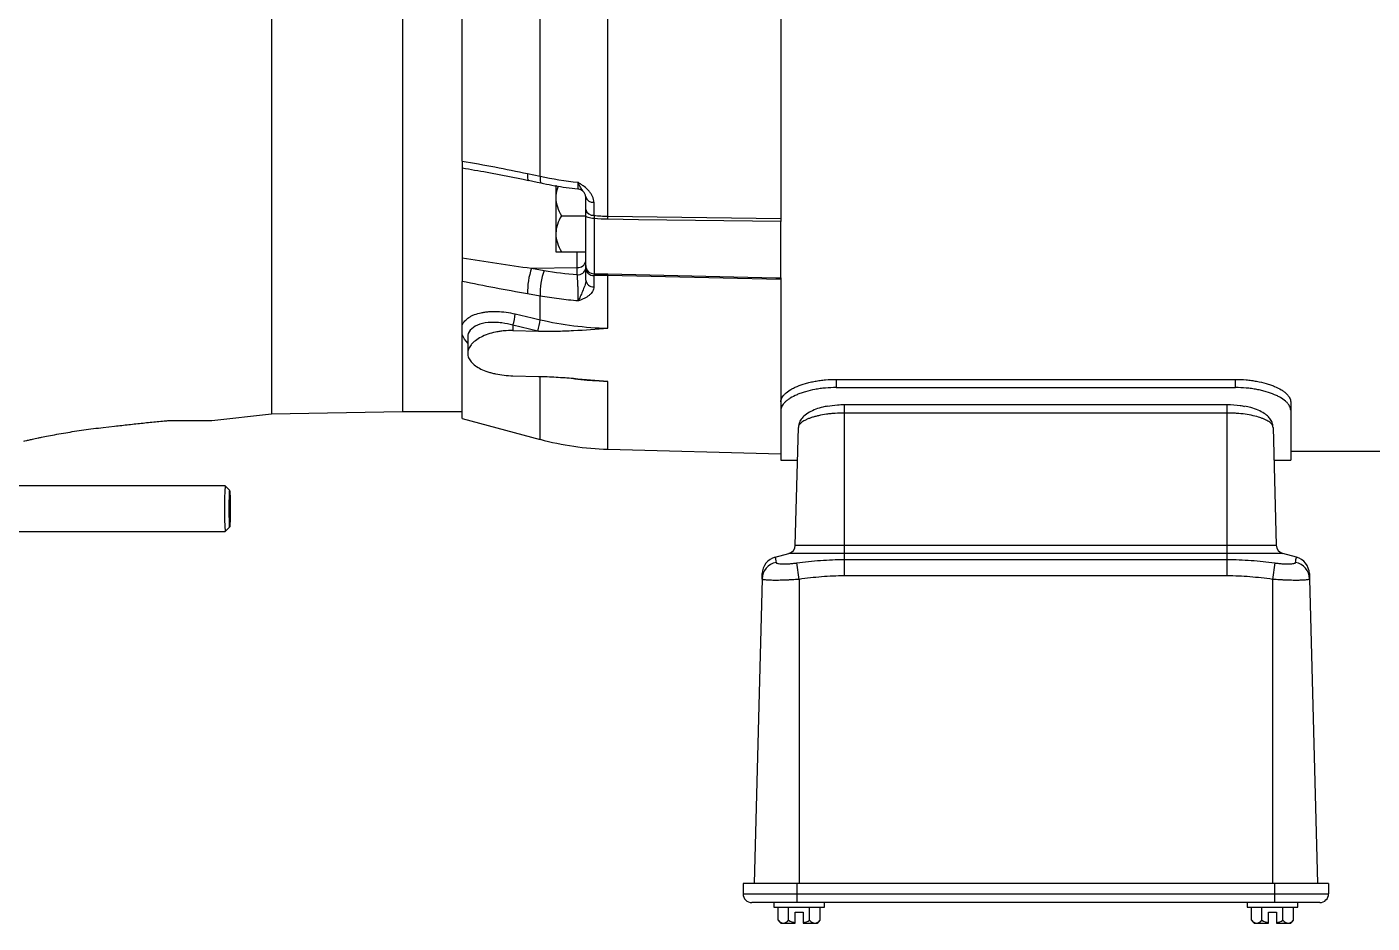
# Paper-space layout '_Top' of a CAD drawing. Header units: inches. Extents: x -17.7 to 12.2, y -8 to 5.1.
# Drawn here: x -11.02 to -1.79, y -8 to -1.84 of the extents above; entities that cross this region are included whole.
import ezdxf

# ---------------------------------------------------------------- set-up
doc = ezdxf.new("R2010")
doc.units = ezdxf.units.IN
doc.header["$MEASUREMENT"] = 0

psp = doc.layouts.new('_Top')

# ---------------------------------------------------------------- linework, layer by layer
at = {"color": 7, "linetype": 'Continuous', "lineweight": 25}
for p, q in [((-5.844, 3.1594), (-5.844, -3.1594)), ((-8.032, -2.765), (-8.032, 1.107)), ((-7.4974, -2.8685), (-7.4974, 0.8532)), ((-7.0321, -3.1434), (-7.0321, 0.8708)), ((-9.3418, -1.7148), (-9.3418, -4.5)), ((-8.032, -2.8107), (-8.032, -3.4941)), ((-7.5834, -2.8502), (-7.4974, -2.8685)), ((-7.389, -2.9293), (-7.389, -3.3868)), ((-7.184, -3.0969), (-7.184, -3.0089)), ((-7.1285, -3.0474), (-7.1285, -3.1365)), ((-7.3508, -3.1396), (-7.184, -3.1396)), ((-7.184, -3.4811), (-7.184, -3.1399)), ((-7.1256, -3.1584), (-7.1256, -3.5382)), ((-7.0321, -3.1434), (-5.844, -3.1594)), ((-5.844, -3.5665), (-5.844, -3.1796)), ((-7.3508, -3.3868), (-7.184, -3.3868)), ((-7.2424, -3.5442), (-7.2424, -3.3868)), ((-7.5555, -3.5), (-7.2424, -3.4942)), ((-7.5555, -3.5), (-7.4695, -3.515)), ((-7.184, -3.5815), (-7.184, -3.5057)), ((-8.032, -3.8901), (-8.032, -3.5903)), ((-7.1285, -3.5505), (-7.1285, -3.6273)), ((-5.844, -3.5783), (-7.0321, -3.5509)), ((-7.0321, -3.9121), (-7.0321, -3.5509)), ((-5.844, -3.5783), (-5.844, -4.8182)), ((-7.4974, -3.6914), (-7.5834, -3.6764)), ((-7.4974, -3.8534), (-7.4974, -3.6914)), ((-8.032, -4.5316), (-8.032, -3.9581)), ((-7.513, -3.9312), (-7.684, -3.8914)), ((-7.684, -3.8914), (-7.684, -3.9284)), ((-7.684, -3.9284), (-7.5078, -3.9324)), ((-7.994, -3.9732), (-7.994, -4.0852)), ((-7.684, -4.2384), (-7.5078, -4.2424)), ((-5.464, -4.2633), (-5.464, -4.3194)), ((-5.464, -4.2633), (-2.724, -4.2633)), ((-5.464, -4.3194), (-2.724, -4.3194)), ((-2.724, -4.3194), (-2.724, -4.2633)), ((-2.344, -4.4175), (-2.344, -4.8182)), ((-9.7517, -4.545), (-9.3418, -4.5)), ((-9.3418, -4.5), (-8.442, -4.4843)), ((-8.442, -4.4843), (-8.032, -4.4843)), ((-5.409, -4.4361), (-5.409, -5.6127)), ((-5.409, -4.4361), (-2.779, -4.4361)), ((-2.779, -4.4944), (-5.409, -4.4944)), ((-2.779, -5.6127), (-2.779, -4.4361)), ((-10.4966, -4.5931), (-10.4191, -4.5843)), ((-8.032, -4.5316), (-7.4974, -4.6749)), ((-5.7451, -5.4022), (-5.7239, -4.5927)), ((-2.4641, -4.5927), (-2.4429, -5.4022)), ((-7.0321, -4.7423), (-5.844, -4.7735)), ((-2.344, -4.7555), (5.844, -4.7555)), ((-5.844, -4.8182), (-5.7298, -4.8182)), ((-2.4582, -4.8182), (-2.344, -4.8182)), ((-9.6596, -4.995), (-11.8179, -4.995)), ((-9.6285, -5.026), (-9.6595, -4.9951)), ((-11.8179, -5.3075), (-9.6596, -5.3075)), ((-9.6595, -5.3074), (-9.6285, -5.2765)), ((-5.7451, -5.4022), (-2.4429, -5.4022)), ((-5.8835, -5.4838), (-5.7895, -5.4586)), ((-2.3985, -5.4586), (-5.7895, -5.4586)), ((-5.719, -5.6364), (-5.7353, -5.5236)), ((-5.409, -5.5), (-2.779, -5.5)), ((-2.4527, -5.5236), (-2.469, -5.6364)), ((-2.3045, -5.4838), (-2.3985, -5.4586)), ((-5.9734, -5.6327), (-6.0282, -7.7254)), ((-2.779, -5.6127), (-5.409, -5.6127)), ((-2.2146, -5.6327), (-2.1598, -7.7254)), ((-5.719, -5.6364), (-5.719, -7.7254)), ((-2.469, -5.6364), (-2.469, -7.7254)), ((-2.084, -7.7254), (-6.104, -7.7254)), ((-6.104, -7.7254), (-6.104, -7.7954)), ((-5.734, -7.7254), (-5.734, -7.8554)), ((-2.454, -7.7254), (-2.454, -7.8554)), ((-2.084, -7.7254), (-2.084, -7.7954)), ((-6.104, -7.7954), (-2.084, -7.7954)), ((-2.144, -7.8554), (-6.044, -7.8554)), ((-5.893, -7.8554), (-5.893, -7.8864)), ((-5.893, -7.8864), (-5.545, -7.8864)), ((-5.8633, -7.9765), (-5.8633, -7.8864)), ((-5.7912, -7.9765), (-5.7912, -7.8864)), ((-5.746, -7.9224), (-5.692, -7.9224)), ((-5.746, -7.9964), (-5.746, -7.9224)), ((-5.692, -7.9224), (-5.692, -7.9964)), ((-5.6468, -7.9765), (-5.6468, -7.8864)), ((-5.5747, -7.9765), (-5.5747, -7.8864)), ((-5.545, -7.8864), (-5.545, -7.8554)), ((-2.643, -7.8554), (-2.643, -7.8864)), ((-2.643, -7.8864), (-2.295, -7.8864)), ((-2.6133, -7.9765), (-2.6133, -7.8864)), ((-2.5412, -7.9765), (-2.5412, -7.8864)), ((-2.496, -7.9224), (-2.442, -7.9224)), ((-2.496, -7.9964), (-2.496, -7.9224)), ((-2.442, -7.9224), (-2.442, -7.9964)), ((-2.3968, -7.9765), (-2.3968, -7.8864)), ((-2.3247, -7.9765), (-2.3247, -7.8864)), ((-2.295, -7.8864), (-2.295, -7.8554)), ((-5.844, -7.9964), (-5.746, -7.9964)), ((-5.692, -7.9964), (-5.594, -7.9964)), ((-2.594, -7.9964), (-2.496, -7.9964)), ((-2.442, -7.9964), (-2.344, -7.9964))]:
    psp.add_line(p, q, dxfattribs=at)
at = {"color": 8, "linetype": 'Continuous', "lineweight": 25}
for p, q in [((-8.442, -1.1643), (-8.442, -4.4843)), ((-7.4974, -4.6749), (-7.4974, -4.2429)), ((-7.0321, -4.7423), (-7.0321, -4.2775))]:
    psp.add_line(p, q, dxfattribs=at)
at = {"color": 8, "linetype": 'Continuous', "lineweight": 25, "flags": 128}
for points in [[(-7.5834, -2.8502), (-7.5842, -2.8682), (-7.5835, -2.8822), (-7.5814, -2.8917), (-7.5781, -2.8963), (-7.5773, -2.8965)], [(-7.4974, -2.8685), (-7.4981, -2.8865), (-7.4975, -2.9005), (-7.4954, -2.91), (-7.492, -2.9145), (-7.4912, -2.9148)]]:
    psp.add_lwpolyline(points, dxfattribs=at)
at = {"color": 7, "linetype": 'Continuous', "lineweight": 25, "flags": 128}
for points in [[(-7.5773, -2.8965), (-7.517, -2.9093), (-7.4912, -2.9148)], [(-7.1256, -3.1584), (-7.1371, -3.158), (-7.148, -3.1569), (-7.1581, -3.1551), (-7.167, -3.1528), (-7.1742, -3.1501), (-7.1796, -3.1469), (-7.1829, -3.1435), (-7.184, -3.1399)], [(-5.844, -3.1796), (-6.8214, -3.1669), (-7.0321, -3.1642)], [(-7.0321, -3.5389), (-5.8781, -3.5657), (-5.844, -3.5665)], [(-7.6685, -3.8136), (-7.5526, -3.8406), (-7.4974, -3.8534)], [(-9.6319, -5.1513), (-9.6317, -5.1084), (-9.6311, -5.0707), (-9.6302, -5.0428), (-9.6292, -5.0279), (-9.628, -5.0279), (-9.627, -5.0428), (-9.6261, -5.0707), (-9.6255, -5.1084), (-9.6253, -5.1513), (-9.6255, -5.1941), (-9.6261, -5.2318), (-9.627, -5.2597), (-9.628, -5.2746), (-9.6292, -5.2746), (-9.6302, -5.2597), (-9.6311, -5.2318), (-9.6317, -5.1941), (-9.6319, -5.1513)]]:
    psp.add_lwpolyline(points, dxfattribs=at)
at = {"color": 7, "linetype": 'Continuous', "lineweight": 25}
for centre, radius, start, end in [((-7.244, -3.0156), 0.06, 35.25617, 83.78918), ((-7.1344, -2.9966), 0.0511, 193.93201, 276.62564), ((-7.1339, -3.0854), 0.0514, 192.89379, 276.10929), ((-8.6927, -3.1538), 1.6606, 359.64133, 0.35867), ((-7.1112, -3.6607), 0.4725, 160.11263, 181.90432), ((-7.236, -3.4415), 0.053, 263.07614, 348.87306), ((-7.236, -3.4915), 0.053, 263.07614, 348.87306), ((-7.1255, -3.4797), 0.0585, 181.41003, 269.93823), ((-7.1317, -3.4978), 0.0528, 188.59976, 273.56582), ((-7.0249, -3.6758), 0.4728, 160.12046, 181.88837), ((-7.1313, -3.5742), 0.0532, 187.88995, 273.07435), ((-7.572, -3.5449), 0.5399, 359.36365, 0.63635), ((-8.0242, -3.783), 0.357, 342.32989, 355.07889), ((-7.853, -3.8229), 0.3569, 342.32883, 355.08708), ((-6.9798, -2.743), 2, 255, 268.5), ((-7.5203, -5.1513), 2.1449, 175.82383, 184.17617), ((-5.8051, -5.4007), 0.06, 285, 358.5), ((-2.3829, -5.4007), 0.06, 181.5, 255), ((-5.8548, -5.6364), 0.1186, 100.93158, 178.20041), ((-5.8525, -5.5997), 0.12, 105, 178.5), ((-2.3332, -5.6364), 0.1186, 1.79959, 79.06842), ((-2.3355, -5.5997), 0.12, 1.5, 75), ((-6.044, -7.7954), 0.06, 180, 270), ((-2.144, -7.7954), 0.06, 270, 0), ((-5.719, -7.8554), 0.1884, 220.004, 228.44222), ((-5.8242, -7.9481), 0.0484, 215.98598, 266.33685), ((-5.8303, -7.9481), 0.0484, 273.66315, 324.01402), ((-5.719, -7.8554), 0.141, 239.21384, 258.96029), ((-5.719, -7.8554), 0.141, 281.03971, 300.78616), ((-5.6077, -7.9481), 0.0484, 215.98598, 266.33685), ((-5.6138, -7.9481), 0.0484, 273.66315, 324.01402), ((-5.719, -7.8554), 0.1884, 311.55778, 319.996), ((-2.469, -7.8554), 0.1884, 220.004, 228.44222), ((-2.5742, -7.9481), 0.0484, 215.98598, 266.33685), ((-2.5803, -7.9481), 0.0484, 273.66315, 324.01402), ((-2.469, -7.8554), 0.141, 239.21384, 258.96029), ((-2.469, -7.8554), 0.141, 281.03971, 300.78616), ((-2.3577, -7.9481), 0.0484, 215.98598, 266.33685), ((-2.3638, -7.9481), 0.0484, 273.66315, 324.01402), ((-2.469, -7.8554), 0.1884, 311.55778, 319.996)]:
    psp.add_arc(centre, radius, start, end, dxfattribs=at)
for points in [[(-8.032, -2.765), (-7.8824, -2.79), (-7.7329, -2.8183), (-7.5834, -2.8502)], [(-7.4974, -2.8685), (-7.4116, -2.8865), (-7.3245, -2.9005), (-7.2363, -2.9103)], [(-7.1285, -3.1365), (-7.0965, -3.1407), (-7.0644, -3.143), (-7.0321, -3.1434)], [(-7.1285, -3.1365), (-7.1275, -3.1429), (-7.1266, -3.1503), (-7.1256, -3.1584)], [(-7.0321, -3.1642), (-7.0634, -3.1638), (-7.0946, -3.1618), (-7.1256, -3.1584)], [(-5.844, -3.1594), (-5.844, -3.1654), (-5.844, -3.1721), (-5.844, -3.1796)], [(-8.032, -3.4286), (-7.8732, -3.4548), (-7.7143, -3.4787), (-7.5555, -3.5)], [(-7.5834, -3.6764), (-7.7329, -3.6504), (-7.8824, -3.6217), (-8.032, -3.5903)], [(-7.4695, -3.515), (-7.3947, -3.5281), (-7.319, -3.5378), (-7.2424, -3.5442)], [(-7.1256, -3.5382), (-7.1266, -3.5408), (-7.1275, -3.5449), (-7.1285, -3.5505)], [(-7.0321, -3.5509), (-7.0644, -3.5501), (-7.0965, -3.55), (-7.1285, -3.5505)], [(-7.1256, -3.5382), (-7.0946, -3.5379), (-7.0634, -3.5381), (-7.0321, -3.5389)], [(-5.844, -3.5665), (-5.844, -3.5691), (-5.844, -3.573), (-5.844, -3.5783)], [(-7.5078, -3.9324), (-7.5095, -3.932), (-7.5113, -3.9316), (-7.513, -3.9312)]]:
    psp.add_open_spline(points, degree=3, dxfattribs=at)
for points, knots in [([(-8.032, -2.765), (-8.032, -2.7724), (-8.032, -2.7789), (-8.032, -2.7904), (-8.032, -2.7954), (-8.032, -2.8032), (-8.032, -2.8062), (-8.032, -2.81), (-8.032, -2.8109), (-8.032, -2.8107)], [0, 0, 0, 0, 0.25, 0.25, 0.5, 0.5, 0.75, 0.75, 1, 1, 1, 1]), ([(-8.0321, -2.8117), (-7.9752, -2.8209), (-7.8235, -2.8455), (-7.6719, -2.8772), (-7.5773, -2.8969)], [0, 0, 0, 0, 0.3752189, 1, 1, 1, 1]), ([(-7.4912, -2.9145), (-7.4853, -2.9158), (-7.4288, -2.9284), (-7.3443, -2.9433), (-7.2647, -2.9519), (-7.2374, -2.9548)], [0, 0, 0, 0, 0.070879, 0.680301, 1, 1, 1, 1]), ([(-7.3717, -2.9362), (-7.373, -2.9387), (-7.3829, -2.959), (-7.3881, -2.9864), (-7.3888, -3.0108), (-7.389, -3.0159)], [0, 0, 0, 0, 0.101403, 0.809315, 1, 1, 1, 1]), ([(-7.1285, -3.0474), (-7.1285, -3.034), (-7.1316, -3.0208), (-7.1402, -3.0014), (-7.1438, -2.995), (-7.1518, -2.9827), (-7.1564, -2.9768), (-7.1713, -2.9596), (-7.1832, -2.9489), (-7.2023, -2.9338), (-7.2089, -2.929), (-7.2224, -2.9195), (-7.2294, -2.9149), (-7.2363, -2.9103)], [0, 0, 0, 0, 0.25, 0.25, 0.375, 0.375, 0.5, 0.5, 0.75, 0.75, 0.875, 0.875, 1, 1, 1, 1]), ([(-7.389, -3.0159), (-7.389, -3.0374), (-7.3852, -3.0586), (-7.3715, -3.1003), (-7.3619, -3.1202), (-7.3508, -3.1396)], [0, 0, 0, 0, 0.5, 0.5, 1, 1, 1, 1]), ([(-7.184, -3.0089), (-7.1852, -3.0018), (-7.187, -2.992), (-7.1935, -2.9836), (-7.1953, -2.9812)], [0, 0, 0, 0, 0.716313, 1, 1, 1, 1]), ([(-7.3508, -3.1396), (-7.3619, -3.1589), (-7.3715, -3.1788), (-7.3816, -3.2096), (-7.3843, -3.22), (-7.388, -3.2414), (-7.389, -3.2524), (-7.389, -3.2632)], [0, 0, 0, 0, 0.5, 0.5, 0.75, 0.75, 1, 1, 1, 1]), ([(-7.184, -3.1399), (-7.184, -3.132), (-7.184, -3.1244), (-7.184, -3.11), (-7.184, -3.1032), (-7.184, -3.0969)], [0, 0, 0, 0, 0.5, 0.5, 1, 1, 1, 1]), ([(-7.389, -3.2632), (-7.389, -3.2847), (-7.3852, -3.3058), (-7.3715, -3.3475), (-7.3619, -3.3674), (-7.3508, -3.3868)], [0, 0, 0, 0, 0.5, 0.5, 1, 1, 1, 1]), ([(-7.389, -3.3868), (-7.389, -3.3868), (-7.3851, -3.3868), (-7.3749, -3.3868), (-7.3708, -3.3868), (-7.3614, -3.3868), (-7.3563, -3.3868), (-7.3508, -3.3868)], [0, 0, 0, 0, 0.5, 0.5, 0.75, 0.75, 1, 1, 1, 1]), ([(-8.032, -3.4941), (-8.032, -3.5033), (-8.032, -3.5126), (-8.032, -3.5305), (-8.032, -3.5392), (-8.032, -3.556), (-8.032, -3.5638), (-8.032, -3.5781), (-8.032, -3.5847), (-8.032, -3.5903)], [0, 0, 0, 0, 0.25, 0.25, 0.5, 0.5, 0.75, 0.75, 1, 1, 1, 1]), ([(-7.184, -3.5057), (-7.184, -3.5001), (-7.184, -3.4953), (-7.184, -3.4871), (-7.184, -3.4837), (-7.184, -3.4811)], [0, 0, 0, 0, 0.5, 0.5, 1, 1, 1, 1]), ([(-7.2363, -3.7242), (-7.2361, -3.7189), (-7.236, -3.713), (-7.2359, -3.7), (-7.2359, -3.6928), (-7.236, -3.6777), (-7.2362, -3.6698), (-7.2365, -3.6533), (-7.2367, -3.6448), (-7.2373, -3.6279), (-7.2376, -3.6193), (-7.2384, -3.6025), (-7.2388, -3.5944), (-7.2397, -3.5786), (-7.2402, -3.5709), (-7.2413, -3.5568), (-7.2418, -3.5502), (-7.2424, -3.5442)], [0, 0, 0, 0, 0.125, 0.125, 0.25, 0.25, 0.375, 0.375, 0.5, 0.5, 0.625, 0.625, 0.75, 0.75, 0.875, 0.875, 1, 1, 1, 1]), ([(-7.184, -3.5815), (-7.184, -3.5945), (-7.1872, -3.6075), (-7.1956, -3.6335), (-7.2008, -3.6464), (-7.2112, -3.6714), (-7.2164, -3.6835), (-7.224, -3.7002), (-7.2265, -3.7055), (-7.2314, -3.7154), (-7.2339, -3.72), (-7.2363, -3.7242)], [0, 0, 0, 0, 0.25, 0.25, 0.5, 0.5, 0.75, 0.75, 0.875, 0.875, 1, 1, 1, 1]), ([(-7.2363, -3.7242), (-7.2803, -3.7208), (-7.3241, -3.7164), (-7.4112, -3.7055), (-7.4545, -3.6989), (-7.4974, -3.6914)], [0, 0, 0, 0, 0.5, 0.5, 1, 1, 1, 1]), ([(-7.1285, -3.6273), (-7.1285, -3.6385), (-7.1316, -3.6492), (-7.1402, -3.6643), (-7.1438, -3.6691), (-7.1518, -3.6782), (-7.1564, -3.6825), (-7.1713, -3.6946), (-7.1832, -3.7017), (-7.2023, -3.711), (-7.2089, -3.7139), (-7.2224, -3.7193), (-7.2294, -3.7218), (-7.2363, -3.7242)], [0, 0, 0, 0, 0.25, 0.25, 0.375, 0.375, 0.5, 0.5, 0.75, 0.75, 0.875, 0.875, 1, 1, 1, 1]), ([(-8.032, -3.8901), (-8.03, -3.8851), (-8.0275, -3.8803), (-8.0216, -3.871), (-8.0181, -3.8664), (-8.0065, -3.8532), (-7.997, -3.8452), (-7.9804, -3.8344), (-7.9745, -3.831), (-7.9618, -3.8246), (-7.955, -3.8216), (-7.9339, -3.8134), (-7.9186, -3.8089), (-7.8938, -3.8036), (-7.8853, -3.8021), (-7.8676, -3.7996), (-7.8585, -3.7986), (-7.8308, -3.7965), (-7.8116, -3.7961), (-7.7721, -3.7975), (-7.7515, -3.7993), (-7.7103, -3.8049), (-7.6894, -3.8088), (-7.6685, -3.8136)], [0, 0, 0, 0, 0.0625, 0.0625, 0.125, 0.125, 0.25, 0.25, 0.3125, 0.3125, 0.375, 0.375, 0.5, 0.5, 0.5625, 0.5625, 0.625, 0.625, 0.75, 0.75, 0.875, 0.875, 1, 1, 1, 1]), ([(-7.4974, -3.8534), (-7.4214, -3.8711), (-7.3442, -3.8849), (-7.189, -3.9045), (-7.1108, -3.9103), (-7.0321, -3.9121)], [0, 0, 0, 0, 0.5, 0.5, 1, 1, 1, 1]), ([(-8.032, -3.9581), (-8.032, -3.947), (-8.032, -3.9362), (-8.032, -3.9135), (-8.032, -3.9017), (-8.032, -3.8901)], [0, 0, 0, 0, 0.5, 0.5, 1, 1, 1, 1]), ([(-7.684, -3.9284), (-7.7045, -3.9279), (-7.7246, -3.9286), (-7.7543, -3.9312), (-7.7641, -3.9323), (-7.7836, -3.9352), (-7.7932, -3.9368), (-7.8214, -3.9427), (-7.8392, -3.9475), (-7.8729, -3.959), (-7.8888, -3.9658), (-7.9174, -3.9806), (-7.9303, -3.9887), (-7.9473, -4.0018), (-7.9525, -4.0063), (-7.9621, -4.0155), (-7.9665, -4.0203), (-7.9743, -4.0299), (-7.9777, -4.0348), (-7.9836, -4.0448), (-7.9861, -4.0498), (-7.992, -4.0648), (-7.994, -4.0749), (-7.994, -4.0954), (-7.992, -4.1054), (-7.9861, -4.1201), (-7.9836, -4.1249), (-7.9778, -4.1344), (-7.9743, -4.1392), (-7.9626, -4.1529), (-7.9531, -4.1615), (-7.9307, -4.1778), (-7.9176, -4.1855), (-7.889, -4.1993), (-7.8734, -4.2055), (-7.848, -4.2137), (-7.8392, -4.2163), (-7.8213, -4.221), (-7.8122, -4.2232), (-7.7842, -4.229), (-7.7648, -4.2321), (-7.7247, -4.2366), (-7.7045, -4.2379), (-7.684, -4.2384)], [0, 0, 0, 0, 0.0625, 0.0625, 0.09375, 0.09375, 0.125, 0.125, 0.1875, 0.1875, 0.25, 0.25, 0.3125, 0.3125, 0.34375, 0.34375, 0.375, 0.375, 0.40625, 0.40625, 0.4375, 0.4375, 0.5, 0.5, 0.5625, 0.5625, 0.59375, 0.59375, 0.625, 0.625, 0.6875, 0.6875, 0.75, 0.75, 0.8125, 0.8125, 0.84375, 0.84375, 0.875, 0.875, 0.9375, 0.9375, 1, 1, 1, 1]), ([(-7.5078, -3.9324), (-7.4678, -3.9333), (-7.4279, -3.9331), (-7.3482, -3.9312), (-7.3085, -3.9296), (-7.1897, -3.9236), (-7.1109, -3.918), (-7.0321, -3.9121)], [0, 0, 0, 0, 0.25, 0.25, 0.5, 0.5, 1, 1, 1, 1]), ([(-7.5078, -4.2424), (-7.4678, -4.2433), (-7.4279, -4.2451), (-7.3482, -4.2498), (-7.3085, -4.2527), (-7.1897, -4.2623), (-7.1109, -4.2698), (-7.0321, -4.2775)], [0, 0, 0, 0, 0.25, 0.25, 0.5, 0.5, 1, 1, 1, 1]), ([(-5.844, -4.4175), (-5.844, -4.4082), (-5.8415, -4.3989), (-5.8343, -4.385), (-5.8313, -4.3803), (-5.8241, -4.371), (-5.8198, -4.3663), (-5.8055, -4.3526), (-5.7939, -4.3438), (-5.7732, -4.3311), (-5.7657, -4.3269), (-5.7499, -4.3189), (-5.7415, -4.315), (-5.7153, -4.304), (-5.6961, -4.2973), (-5.665, -4.2883), (-5.6542, -4.2855), (-5.6323, -4.2804), (-5.6211, -4.2781), (-5.5983, -4.274), (-5.5866, -4.2722), (-5.5629, -4.269), (-5.5507, -4.2677), (-5.5139, -4.2644), (-5.4891, -4.2633), (-5.464, -4.2633)], [0, 0, 0, 0, 0.125, 0.125, 0.1875, 0.1875, 0.25, 0.25, 0.375, 0.375, 0.4375, 0.4375, 0.5, 0.5, 0.625, 0.625, 0.6875, 0.6875, 0.75, 0.75, 0.8125, 0.8125, 0.875, 0.875, 1, 1, 1, 1]), ([(-5.464, -4.3194), (-5.4893, -4.3194), (-5.5141, -4.3205), (-5.5507, -4.3238), (-5.5628, -4.3252), (-5.5868, -4.3284), (-5.5987, -4.3303), (-5.6333, -4.3367), (-5.6552, -4.3419), (-5.6862, -4.3509), (-5.6963, -4.3542), (-5.7156, -4.361), (-5.7248, -4.3646), (-5.751, -4.3758), (-5.7666, -4.3839), (-5.7874, -4.3969), (-5.7937, -4.4013), (-5.8054, -4.4102), (-5.8106, -4.4147), (-5.82, -4.4239), (-5.8241, -4.4285), (-5.8312, -4.4379), (-5.8343, -4.4427), (-5.8415, -4.4569), (-5.844, -4.4662), (-5.844, -4.4756)], [0, 0, 0, 0, 0.125, 0.125, 0.1875, 0.1875, 0.25, 0.25, 0.375, 0.375, 0.4375, 0.4375, 0.5, 0.5, 0.625, 0.625, 0.6875, 0.6875, 0.75, 0.75, 0.8125, 0.8125, 0.875, 0.875, 1, 1, 1, 1]), ([(-2.724, -4.2633), (-2.6989, -4.2633), (-2.6742, -4.2644), (-2.6378, -4.2676), (-2.6258, -4.269), (-2.6019, -4.2721), (-2.59, -4.274), (-2.5555, -4.2802), (-2.5337, -4.2853), (-2.5027, -4.2941), (-2.4927, -4.2973), (-2.4733, -4.3041), (-2.4641, -4.3076), (-2.4378, -4.3187), (-2.4221, -4.3266), (-2.4013, -4.3394), (-2.3948, -4.3438), (-2.3831, -4.3526), (-2.3778, -4.3571), (-2.3683, -4.3662), (-2.3641, -4.3708), (-2.3569, -4.3801), (-2.3538, -4.3848), (-2.3465, -4.3989), (-2.344, -4.4082), (-2.344, -4.4175)], [0, 0, 0, 0, 0.125, 0.125, 0.1875, 0.1875, 0.25, 0.25, 0.375, 0.375, 0.4375, 0.4375, 0.5, 0.5, 0.625, 0.625, 0.6875, 0.6875, 0.75, 0.75, 0.8125, 0.8125, 0.875, 0.875, 1, 1, 1, 1]), ([(-2.344, -4.4756), (-2.344, -4.4662), (-2.3465, -4.4569), (-2.3537, -4.4428), (-2.3566, -4.4381), (-2.3637, -4.4287), (-2.3679, -4.424), (-2.382, -4.4102), (-2.3936, -4.4013), (-2.4142, -4.3884), (-2.4216, -4.3842), (-2.4374, -4.3761), (-2.4457, -4.3722), (-2.4718, -4.3609), (-2.4909, -4.3541), (-2.5221, -4.345), (-2.5329, -4.3421), (-2.5548, -4.3369), (-2.566, -4.3346), (-2.5889, -4.3303), (-2.6006, -4.3285), (-2.6245, -4.3252), (-2.6368, -4.3238), (-2.6738, -4.3205), (-2.6987, -4.3194), (-2.724, -4.3194)], [0, 0, 0, 0, 0.125, 0.125, 0.1875, 0.1875, 0.25, 0.25, 0.375, 0.375, 0.4375, 0.4375, 0.5, 0.5, 0.625, 0.625, 0.6875, 0.6875, 0.75, 0.75, 0.8125, 0.8125, 0.875, 0.875, 1, 1, 1, 1]), ([(-5.409, -4.4944), (-5.4302, -4.4944), (-5.451, -4.4951), (-5.4816, -4.4972), (-5.4918, -4.4981), (-5.5118, -4.5002), (-5.5217, -4.5014), (-5.5505, -4.5055), (-5.5686, -4.5088), (-5.5943, -4.5145), (-5.6026, -4.5166), (-5.6184, -4.5209), (-5.6259, -4.5232), (-5.6403, -4.5279), (-5.6471, -4.5303), (-5.6599, -4.5354), (-5.666, -4.5381), (-5.6828, -4.5461), (-5.6923, -4.5517), (-5.7077, -4.5632), (-5.7136, -4.5691), (-5.7216, -4.5809), (-5.7237, -4.5868), (-5.7239, -4.5927)], [0, 0, 0, 0, 0.125, 0.125, 0.1875, 0.1875, 0.25, 0.25, 0.375, 0.375, 0.4375, 0.4375, 0.5, 0.5, 0.5625, 0.5625, 0.625, 0.625, 0.75, 0.75, 0.875, 0.875, 1, 1, 1, 1]), ([(-5.5257, -4.4473), (-5.5358, -4.4491), (-5.5646, -4.4543), (-5.6066, -4.4681), (-5.6513, -4.4886), (-5.6858, -4.5131), (-5.7095, -4.5419), (-5.7224, -4.5687), (-5.7225, -4.5864), (-5.7226, -4.5928)], [0, 0, 0, 0, 0.093116, 0.265679, 0.44662, 0.641388, 0.790653, 0.923537, 1, 1, 1, 1]), ([(-5.5258, -4.4479), (-5.5029, -4.4437), (-5.4657, -4.437), (-5.4248, -4.4364), (-5.409, -4.4361)], [0, 0, 0, 0, 0.613931, 1, 1, 1, 1]), ([(-2.779, -4.4361), (-2.7488, -4.4368), (-2.7063, -4.4378), (-2.6705, -4.4461), (-2.6602, -4.4485)], [0, 0, 0, 0, 0.7095993, 1, 1, 1, 1]), ([(-2.4641, -4.5927), (-2.4643, -4.5868), (-2.4664, -4.5809), (-2.4723, -4.5721), (-2.4748, -4.5692), (-2.4806, -4.5633), (-2.4841, -4.5604), (-2.4957, -4.5517), (-2.5051, -4.5462), (-2.5218, -4.5381), (-2.5278, -4.5355), (-2.5407, -4.5304), (-2.5476, -4.5279), (-2.5692, -4.5208), (-2.5848, -4.5165), (-2.6188, -4.5089), (-2.6374, -4.5055), (-2.6756, -4.5001), (-2.6955, -4.498), (-2.7263, -4.4959), (-2.7368, -4.4953), (-2.7578, -4.4946), (-2.7684, -4.4944), (-2.779, -4.4944)], [0, 0, 0, 0, 0.125, 0.125, 0.1875, 0.1875, 0.25, 0.25, 0.375, 0.375, 0.4375, 0.4375, 0.5, 0.5, 0.625, 0.625, 0.75, 0.75, 0.875, 0.875, 0.9375, 0.9375, 1, 1, 1, 1]), ([(-2.4658, -4.592), (-2.4656, -4.5864), (-2.4652, -4.5699), (-2.477, -4.5449), (-2.4969, -4.5187), (-2.5265, -4.4951), (-2.5665, -4.474), (-2.6118, -4.4573), (-2.6458, -4.4505), (-2.6598, -4.4477)], [0, 0, 0, 0, 0.066823, 0.197547, 0.33454, 0.492702, 0.677767, 0.866388, 1, 1, 1, 1]), ([(-10.7545, -4.6296), (-10.715, -4.6229), (-10.6736, -4.6164), (-10.6088, -4.6072), (-10.5867, -4.6042), (-10.5419, -4.5984), (-10.5193, -4.5957), (-10.4966, -4.5931)], [0, 0, 0, 0, 0.5, 0.5, 0.75, 0.75, 1, 1, 1, 1]), ([(-10.4191, -4.5843), (-10.3865, -4.5806), (-10.354, -4.577), (-10.2888, -4.5698), (-10.2563, -4.5663), (-10.1912, -4.5595), (-10.1587, -4.5561), (-10.11, -4.5513), (-10.0938, -4.5498), (-10.0697, -4.5476), (-10.0617, -4.547), (-10.0499, -4.546), (-10.046, -4.5457), (-10.0402, -4.5454), (-10.0384, -4.5452), (-10.0347, -4.5451), (-10.033, -4.545), (-10.0315, -4.545)], [0, 0, 0, 0, 0.25, 0.25, 0.5, 0.5, 0.75, 0.75, 0.875, 0.875, 0.9375, 0.9375, 0.96875, 0.96875, 0.984375, 0.984375, 1, 1, 1, 1]), ([(-10.0315, -4.545), (-9.9941, -4.545), (-9.9587, -4.545), (-9.9096, -4.545), (-9.8939, -4.545), (-9.8641, -4.545), (-9.8499, -4.545), (-9.8112, -4.545), (-9.7899, -4.545), (-9.7711, -4.545), (-9.7678, -4.545), (-9.762, -4.545), (-9.7595, -4.545), (-9.7537, -4.545), (-9.7517, -4.545), (-9.7517, -4.545)], [0, 0, 0, 0, 0.25, 0.25, 0.375, 0.375, 0.5, 0.5, 0.75, 0.75, 0.8125, 0.8125, 0.875, 0.875, 1, 1, 1, 1]), ([(-11.0412, -4.6866), (-11.0412, -4.6866), (-11.0345, -4.6851), (-11.0181, -4.6814), (-11.0144, -4.6805), (-11.0062, -4.6787), (-11.0018, -4.6778), (-10.9874, -4.6746), (-10.9763, -4.6722), (-10.9574, -4.6682), (-10.9507, -4.6667), (-10.9367, -4.6638), (-10.9294, -4.6623), (-10.9067, -4.6577), (-10.8903, -4.6544), (-10.8553, -4.6476), (-10.8365, -4.6441), (-10.7968, -4.6369), (-10.7761, -4.6332), (-10.7545, -4.6296)], [0, 0, 0, 0, 0.25, 0.25, 0.3125, 0.3125, 0.375, 0.375, 0.5, 0.5, 0.5625, 0.5625, 0.625, 0.625, 0.75, 0.75, 0.875, 0.875, 1, 1, 1, 1]), ([(-5.8835, -5.4838), (-5.8835, -5.4838), (-5.8827, -5.4873), (-5.8802, -5.5), (-5.8786, -5.5091), (-5.8773, -5.5199)], [0, 0, 0, 0, 0.5, 0.5, 1, 1, 1, 1]), ([(-5.8773, -5.5199), (-5.8771, -5.5214), (-5.876, -5.5228), (-5.8721, -5.5252), (-5.8692, -5.5263), (-5.8619, -5.528), (-5.8575, -5.5287), (-5.847, -5.5298), (-5.8411, -5.5301), (-5.828, -5.5304), (-5.8208, -5.5304), (-5.8055, -5.53), (-5.7974, -5.5296), (-5.7804, -5.5285), (-5.7715, -5.5278), (-5.7536, -5.526), (-5.7445, -5.5249), (-5.7353, -5.5236)], [0, 0, 0, 0, 0.125, 0.125, 0.25, 0.25, 0.375, 0.375, 0.5, 0.5, 0.625, 0.625, 0.75, 0.75, 0.875, 0.875, 1, 1, 1, 1]), ([(-5.7353, -5.5236), (-5.6812, -5.5163), (-5.627, -5.5103), (-5.5182, -5.5021), (-5.4636, -5.5), (-5.409, -5.5)], [0, 0, 0, 0, 0.5, 0.5, 1, 1, 1, 1]), ([(-2.779, -5.5), (-2.7244, -5.5), (-2.6699, -5.5021), (-2.5611, -5.5103), (-2.5068, -5.5163), (-2.4527, -5.5236)], [0, 0, 0, 0, 0.5, 0.5, 1, 1, 1, 1]), ([(-2.4527, -5.5236), (-2.4435, -5.5249), (-2.4344, -5.526), (-2.4163, -5.5278), (-2.4075, -5.5285), (-2.3906, -5.5296), (-2.3824, -5.53), (-2.367, -5.5304), (-2.3599, -5.5304), (-2.3468, -5.5301), (-2.3408, -5.5298), (-2.3305, -5.5287), (-2.326, -5.528), (-2.3187, -5.5263), (-2.3159, -5.5252), (-2.312, -5.5228), (-2.3109, -5.5214), (-2.3107, -5.5199)], [0, 0, 0, 0, 0.125, 0.125, 0.25, 0.25, 0.375, 0.375, 0.5, 0.5, 0.625, 0.625, 0.75, 0.75, 0.875, 0.875, 1, 1, 1, 1]), ([(-2.3107, -5.5199), (-2.3094, -5.5091), (-2.3078, -5.5), (-2.3053, -5.4873), (-2.3045, -5.4838), (-2.3045, -5.4838)], [0, 0, 0, 0, 0.5, 0.5, 1, 1, 1, 1]), ([(-5.9734, -5.6327), (-5.9731, -5.6221), (-5.9729, -5.613), (-5.9725, -5.6002), (-5.9724, -5.5966), (-5.9724, -5.5966)], [0, 0, 0, 0, 0.5, 0.5, 1, 1, 1, 1]), ([(-5.719, -5.6364), (-5.7358, -5.6376), (-5.7523, -5.6387), (-5.7767, -5.6401), (-5.7848, -5.6405), (-5.8008, -5.6412), (-5.8087, -5.6416), (-5.8318, -5.6424), (-5.8465, -5.6428), (-5.8673, -5.6431), (-5.874, -5.6431), (-5.887, -5.6432), (-5.8932, -5.6431), (-5.9108, -5.6429), (-5.9213, -5.6425), (-5.94, -5.6415), (-5.9478, -5.6408), (-5.9573, -5.6395), (-5.9601, -5.639), (-5.9649, -5.638), (-5.967, -5.6374), (-5.9718, -5.6356), (-5.9734, -5.6342), (-5.9734, -5.6327)], [0, 0, 0, 0, 0.125, 0.125, 0.1875, 0.1875, 0.25, 0.25, 0.375, 0.375, 0.4375, 0.4375, 0.5, 0.5, 0.625, 0.625, 0.75, 0.75, 0.8125, 0.8125, 0.875, 0.875, 1, 1, 1, 1]), ([(-5.409, -5.6127), (-5.461, -5.6127), (-5.5128, -5.615), (-5.6161, -5.6232), (-5.6676, -5.6291), (-5.719, -5.6364)], [0, 0, 0, 0, 0.5, 0.5, 1, 1, 1, 1]), ([(-2.469, -5.6364), (-2.5204, -5.6291), (-2.5719, -5.6232), (-2.6752, -5.615), (-2.727, -5.6127), (-2.779, -5.6127)], [0, 0, 0, 0, 0.5, 0.5, 1, 1, 1, 1]), ([(-2.2146, -5.6327), (-2.2146, -5.6342), (-2.2162, -5.6356), (-2.221, -5.6374), (-2.223, -5.6379), (-2.2278, -5.639), (-2.2306, -5.6395), (-2.2401, -5.6408), (-2.2479, -5.6415), (-2.2664, -5.6425), (-2.2771, -5.6429), (-2.3006, -5.6432), (-2.3134, -5.6432), (-2.3413, -5.6428), (-2.3561, -5.6424), (-2.379, -5.6416), (-2.3869, -5.6413), (-2.4028, -5.6405), (-2.411, -5.6401), (-2.4356, -5.6387), (-2.4522, -5.6376), (-2.469, -5.6364)], [0, 0, 0, 0, 0.125, 0.125, 0.1875, 0.1875, 0.25, 0.25, 0.375, 0.375, 0.5, 0.5, 0.625, 0.625, 0.75, 0.75, 0.8125, 0.8125, 0.875, 0.875, 1, 1, 1, 1]), ([(-2.2156, -5.5966), (-2.2156, -5.5966), (-2.2155, -5.6002), (-2.2151, -5.613), (-2.2149, -5.6221), (-2.2146, -5.6327)], [0, 0, 0, 0, 0.5, 0.5, 1, 1, 1, 1])]:
    psp.add_open_spline(points, degree=3, knots=knots, dxfattribs=at)
at = {"color": 8, "linetype": 'Continuous', "lineweight": 25}
for points, knots in [([(-7.2373, -2.9546), (-7.2372, -2.955), (-7.2364, -2.957), (-7.2359, -2.9468), (-7.2359, -2.9292), (-7.2362, -2.9147), (-7.2363, -2.9103)], [0, 0, 0, 0, 0.109384, 0.476358, 0.844003, 1, 1, 1, 1]), ([(-7.1953, -2.9812), (-7.1992, -2.9757), (-7.2073, -2.9644), (-7.2191, -2.9469), (-7.2286, -2.9283), (-7.2336, -2.9168), (-7.2363, -2.9105), (-7.2363, -2.9103)], [0, 0, 0, 0, 0.301923, 0.6234986, 0.8049831, 0.9964065, 1, 1, 1, 1]), ([(-7.684, -3.8914), (-7.7093, -3.8854), (-7.7683, -3.8715), (-7.8554, -3.87), (-7.9329, -3.888), (-7.9808, -3.9241), (-7.9974, -3.9555), (-7.994, -3.9733), (-7.994, -3.9733)], [0, 0, 0, 0, 0.160552, 0.374602, 0.584281, 0.792157, 0.999722, 1, 1, 1, 1]), ([(-7.994, -4.0142), (-8.0091, -3.9963), (-8.0249, -3.9775), (-8.0317, -3.9589), (-8.032, -3.9581)], [0, 0, 0, 0, 0.954361, 1, 1, 1, 1]), ([(-7.0321, -4.2775), (-7.0721, -4.2759), (-7.1412, -4.2733), (-7.2377, -4.2642), (-7.2939, -4.2563), (-7.3214, -4.2525)], [0, 0, 0, 0, 0.412627, 0.712912, 1, 1, 1, 1])]:
    psp.add_open_spline(points, degree=3, knots=knots, dxfattribs=at)

doc.saveas('drawing.dxf')
